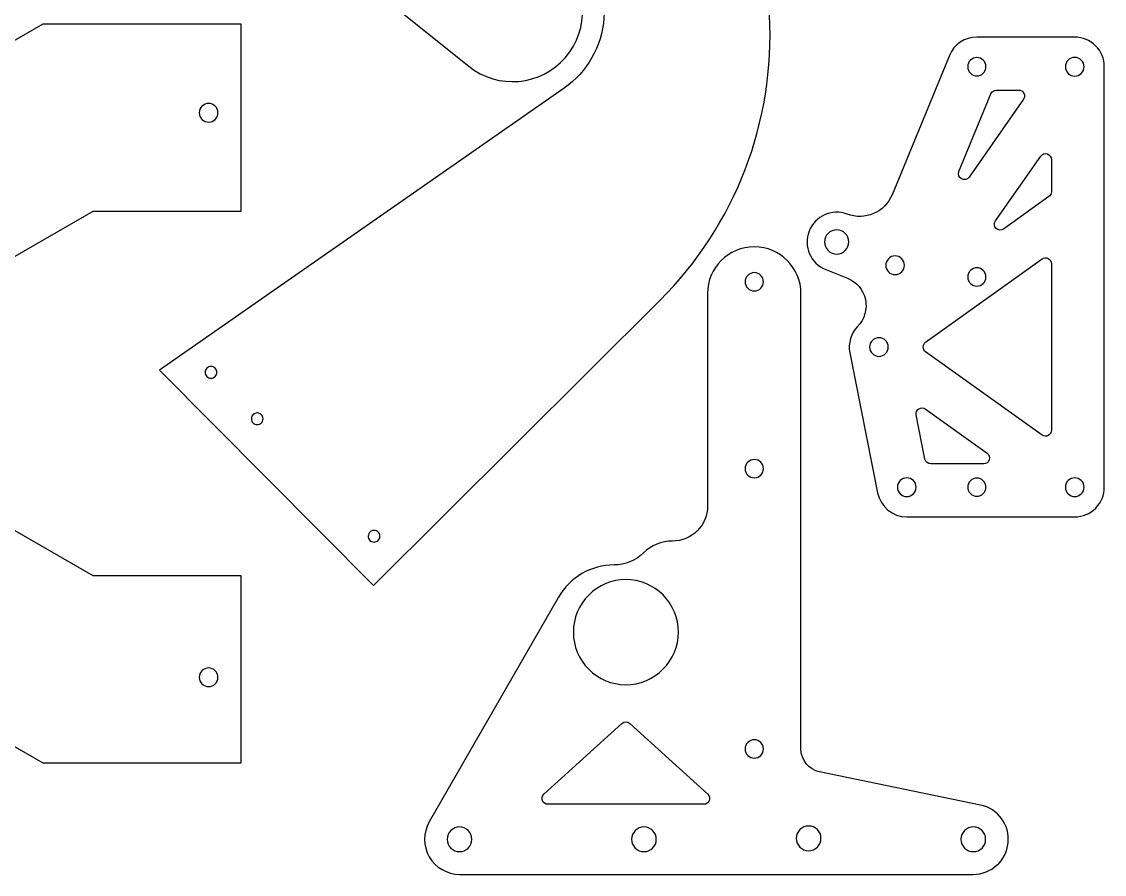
# Model space of a CAD drawing. Extents: x -11.6 to 11.6, y -11.6 to 11.6.
# Drawn here: x -0.03 to 11.56, y -11.61 to -2.48 of the extents above; entities that cross this region are included whole.
import ezdxf

# ---------------------------------------------------------------- set-up
doc = ezdxf.new("R2010")
doc.units = 0
doc.layers.get('0').update_dxf_attribs({"linetype": 'CONTINUOUS'})
doc.layers.add('LAYER_1', color=18, linetype='CONTINUOUS')

msp = doc.modelspace()

# ---------------------------------------------------------------- linework, layer by layer
for points in [[(0.736, 4.511), (5.068, 7.531), (2.776, 9.834), (-0.29, 6.782, 0.447445), (0.03, 0.825), (4.753, -2.959, 0.962124), (5.734, -1.826), (0.624, 2.961, -0.476976)], [(5.774, -3.193), (1.442, -6.212), (3.735, -8.515), (6.801, -5.463, 0.447445), (6.48, 0.493), (1.758, 4.277, 0.962124), (0.776, 3.145), (5.886, -1.642, -0.476976)], [(11.241, -7.782, 0.414214), (11.558, -7.464), (11.558, -2.964, 0.414214), (11.241, -2.647), (10.193, -2.647, 0.303918), (9.899, -2.843), (9.285, -4.334, -0.406036), (8.805, -4.542, 0.991089), (8.575, -5.134), (8.807, -5.227, -0.53378), (8.917, -5.743, 0.246583), (8.833, -6.026), (9.131, -7.526, 0.357872), (9.443, -7.782)], [(10.193, -3.062, 0.414214), (10.291, -2.964, 0.414214), (10.193, -2.866, 0.414214), (10.095, -2.964, 0.414214)], [(11.241, -3.064, 0.414214), (11.341, -2.964, 0.414214), (11.241, -2.864, 0.414214), (11.141, -2.964, 0.414214)], [(10.402, -3.214), (10.641, -3.214, -0.606461), (10.692, -3.312), (10.11, -4.146, -0.895985), (10.001, -4.086), (10.344, -3.253, -0.303918)], [(10.991, -3.957), (10.991, -4.304, -0.241975), (10.965, -4.354), (10.48, -4.701, -0.843049), (10.393, -4.614), (10.877, -3.921, -0.733628)], [(8.693, -4.969, 0.414214), (8.823, -4.839, 0.414214), (8.693, -4.709, 0.414214), (8.563, -4.839, 0.414214)], [(8.31, -10.266), (8.31, -5.391, 1), (7.31, -5.391), (7.31, -7.666, -0.414214), (6.935, -8.041, 0.196151), (6.623, -8.168, -0.196151), (6.31, -8.296, 0.268376), (5.714, -8.641), (4.33, -11.046, 0.57682), (4.655, -11.608), (10.155, -11.608, 0.903174), (10.231, -10.866), (8.51, -10.511, -0.355839)], [(9.318, -5.189, 0.414214), (9.418, -5.089, 0.414214), (9.318, -4.989, 0.414214), (9.218, -5.089, 0.414214)], [(10.991, -5.072), (10.991, -6.856, -0.610339), (10.892, -6.907), (9.645, -6.015, -0.514048), (9.645, -5.913), (10.892, -5.021, -0.610339)], [(7.81, -5.168, 0.414214), (7.712, -5.266, 0.414214), (7.81, -5.364, 0.414214), (7.908, -5.266, 0.414214)], [(10.193, -5.312, 0.414214), (10.291, -5.214, 0.414214), (10.193, -5.116, 0.414214), (10.095, -5.214, 0.414214)], [(9.145, -6.064, 0.414214), (9.245, -5.964, 0.414214), (9.145, -5.864, 0.414214), (9.045, -5.964, 0.414214)], [(2.038, -6.279, 0.414214), (2.038, -6.191, 0.414214), (1.95, -6.191, 0.414214), (1.95, -6.279, 0.414214)], [(2.533, -6.776, 0.414214), (2.533, -6.688, 0.414214), (2.444, -6.688, 0.414214), (2.444, -6.776, 0.414214)], [(9.638, -7.164), (9.544, -6.69, -0.679764), (9.641, -6.627), (10.303, -7.101, -0.729284), (10.267, -7.214), (9.699, -7.214, -0.357872)], [(7.81, -7.168, 0.414214), (7.712, -7.266, 0.414214), (7.81, -7.364, 0.414214), (7.908, -7.266, 0.414214)], [(9.443, -7.564, 0.414214), (9.543, -7.464, 0.414214), (9.443, -7.364, 0.414214), (9.343, -7.464, 0.414214)], [(10.193, -7.562, 0.414214), (10.291, -7.464, 0.414214), (10.193, -7.366, 0.414214), (10.095, -7.464, 0.414214)], [(11.241, -7.564, 0.414214), (11.341, -7.464, 0.414214), (11.241, -7.364, 0.414214), (11.141, -7.464, 0.414214)], [(3.784, -8.033, 0.414214), (3.784, -7.945, 0.414214), (3.696, -7.944, 0.414214), (3.695, -8.033, 0.414214)], [(6.435, -8.453, 0.414214), (5.873, -9.016, 0.414214), (6.435, -9.578, 0.414214), (6.998, -9.016, 0.414214)], [(7.27, -10.858), (5.6, -10.858, -0.685883), (5.558, -10.749), (6.393, -9.992, -0.386046), (6.477, -9.992), (7.312, -10.749, -0.685883)], [(7.81, -10.168, 0.414214), (7.712, -10.266, 0.414214), (7.81, -10.364, 0.414214), (7.908, -10.266, 0.414214)], [(4.655, -11.101, 0.414214), (4.523, -11.233, 0.414214), (4.655, -11.365, 0.414214), (4.787, -11.233, 0.414214)], [(6.629, -11.101, 0.414214), (6.497, -11.233, 0.414214), (6.629, -11.365, 0.414214), (6.761, -11.233, 0.414214)], [(8.392, -11.091, 0.414214), (8.26, -11.223, 0.414214), (8.392, -11.355, 0.414214), (8.524, -11.223, 0.414214)], [(10.155, -11.101, 0.414214), (10.023, -11.233, 0.414214), (10.155, -11.365, 0.414214), (10.287, -11.233, 0.414214)]]:
    msp.add_lwpolyline(points, format="xyb", close=True)
at = {"layer": 'LAYER_1'}
msp.add_lwpolyline([(-6.656, -6.462), (-10.041, -8.414), (-11.625, -8.414), (-11.625, -10.414), (-9.505, -10.414), (-4.655, -7.616), (0.195, -10.414), (2.315, -10.414), (2.315, -8.414), (0.731, -8.414), (-2.654, -6.462), (0.731, -4.509), (2.315, -4.509), (2.315, -2.509), (0.195, -2.509), (-4.655, -5.307), (-9.505, -2.509), (-11.625, -2.509), (-11.625, -4.509), (-10.041, -4.509)], close=True, dxfattribs=at)
for points in [[(1.968, -3.357, 0.414214), (1.868, -3.457, 0.414214), (1.968, -3.557, 0.414214), (2.068, -3.457, 0.414214)], [(1.968, -9.399, 0.414214), (1.868, -9.499, 0.414214), (1.968, -9.599, 0.414214), (2.068, -9.499, 0.414214)]]:
    msp.add_lwpolyline(points, format="xyb", close=True, dxfattribs=at)

doc.saveas('drawing.dxf')
